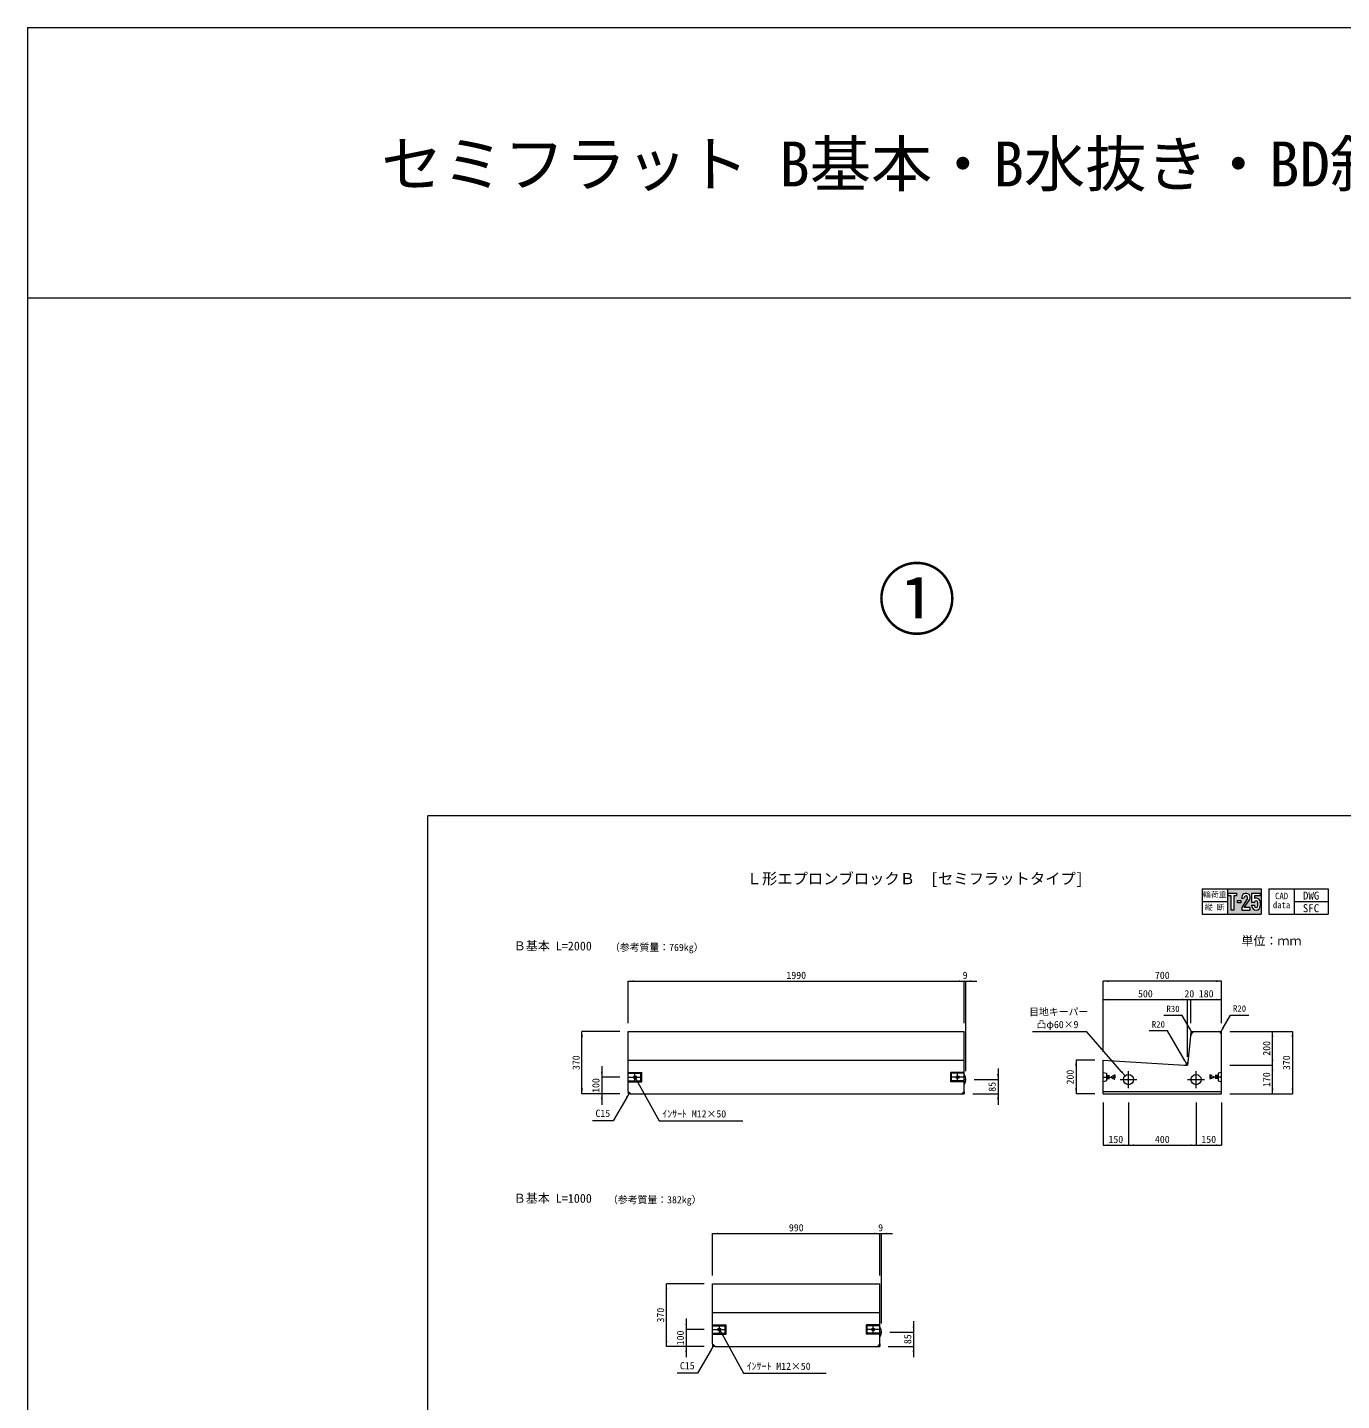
# Model space of a CAD drawing. Units: millimetres at full size, sheet at 1:30. Extents: x -4102 to 27491, y 36580 to 52719.
# Drawn here: x -4102 to 3678, y 44587 to 52719 of the extents above; entities that cross this region are included whole.
import ezdxf
from ezdxf.enums import TextEntityAlignment as Align

# ---------------------------------------------------------------- set-up
doc = ezdxf.new("R2010")
doc.units = ezdxf.units.MM
doc.header["$LTSCALE"] = 30
doc.linetypes.add('USER1', pattern=[17.145, 11.43, -1.905, 1.905, -1.905])
doc.linetypes.add('USER2', pattern=[1.2, 0.6, -0.6])
for name, color, linetype, lineweight in [('0_2', 7, 'Continuous', 20), ('_0-0_', 7, 'Continuous', 20), ('側溝', 2, 'Continuous', 9), ('寸法線', 7, 'Continuous', 9), ('枠', 5, 'Continuous', 5), ('補助線', 8, 'Continuous', 20), ('部品', 3, 'USER2', 5), ('ﾊｯﾁﾝｸﾞ', 7, 'Continuous', 5)]:
    doc.layers.add(name, color=color, linetype=linetype, lineweight=lineweight)
doc.layers.add('集水桝', color=7, linetype='Continuous')
doc.styles.add('ＭＳ ゴシック', font='')
doc.styles.get('ＭＳ ゴシック').set_extended_font_data('MS Gothic')

# ---------------------------------------------------------------- blocks, each defined once
blk = doc.blocks.new('filled_arrow')
at = {"color": 0, "linetype": 'Continuous', "lineweight": -2}
blk.add_solid([(7.5, 1.25), (0, 0), (7.5, -1.25)], dxfattribs=at)

msp = doc.modelspace()

# ---------------------------------------------------------------- hatches: boundary and pattern name
at = {"layer": 'ﾊｯﾁﾝｸﾞ'}
h = msp.add_hatch(color=256, dxfattribs=at)
h.paths.add_polyline_path([(3201.7, 47466.26), (3201.7, 47616.26), (3001.7, 47616.26), (3001.7, 47466.26)])
h.paths.add_polyline_path([(3039.2, 47491.26), (3024.2, 47491.26), (3024.2, 47576.26), (3006.7, 47576.26), (3006.7, 47591.26), (3056.7, 47591.26), (3056.7, 47576.26), (3039.2, 47576.26)], flags=16)
h.paths.add_polyline_path([(3086.7, 47506.26), (3120.04, 47560.75, 0.53298), (3113.22, 47575.61, 0.53298), (3102.04, 47563.67), (3087.55, 47559.79, -0.5398), (3115.62, 47590.41, -0.5398), (3132.55, 47552.47), (3101.99, 47506.26), (3136.7, 47506.26), (3136.7, 47491.26), (3086.7, 47491.26)], flags=16)
h.paths.add_polyline_path([(3061.7, 47533.76), (3061.7, 47548.76), (3081.7, 47548.76), (3081.7, 47533.76)], flags=16)
h.paths.add_polyline_path([(3146.7, 47516.26), (3146.7, 47521.26), (3161.7, 47521.26), (3161.7, 47516.26, 1), (3181.7, 47516.26), (3181.7, 47536.26, 0.41421), (3171.7, 47546.26, 0.41421), (3161.7, 47536.26), (3146.7, 47536.26), (3146.7, 47591.26), (3196.7, 47591.26), (3196.7, 47576.26), (3161.7, 47576.26), (3161.7, 47559.17, -0.54057), (3196.7, 47536.26), (3196.7, 47516.26, -0.41421), (3171.7, 47491.26, -0.41421)], flags=16)

# ---------------------------------------------------------------- linework, layer by layer
at = {"layer": '0_2', "color": 1}
for p, q in [((-4102.21, 52718.54), (-4102.21, 51118.18)), ((-4102.21, 52718.54), (16960.02, 52718.54)), ((-4102.21, 51118.18), (-4102.21, 36580.28)), ((-4102.21, 51118.18), (6428.91, 51118.18))]:
    msp.add_line(p, q, dxfattribs=at)
at = {"layer": '側溝', "lineweight": 20}
for p, q in [((-545.62, 46417.26), (-545.62, 46772.26)), ((-545.62, 46772.26), (1444.38, 46772.26)), ((1444.38, 46417.26), (1444.38, 46772.26)), ((2813.56, 46772.26), (2946.41, 46772.26)), ((2783.71, 46745.25), (2768.33, 46591.39)), ((2966.41, 46402.26), (2966.41, 46752.26)), ((-545.62, 46602.26), (1444.38, 46602.26)), ((2266.41, 46402.26), (2266.41, 46602.26)), ((2266.41, 46602.26), (2747.23, 46573.42)), ((-545.62, 46417.26), (-530.62, 46402.26)), ((-530.62, 46402.26), (1429.38, 46402.26)), ((1444.38, 46417.26), (1429.38, 46402.26)), ((2266.41, 46402.26), (2966.41, 46402.26)), ((-45.62, 45277.48), (944.38, 45277.48)), ((-45.62, 44922.48), (-45.62, 45277.48)), ((944.38, 44922.48), (944.38, 45277.48)), ((-45.62, 45107.48), (944.38, 45107.48)), ((-45.62, 44922.48), (-30.62, 44907.48)), ((-30.62, 44907.48), (929.38, 44907.48)), ((944.38, 44922.48), (929.38, 44907.48))]:
    msp.add_line(p, q, dxfattribs=at)
at = {"layer": '側溝'}
for p, q in [((-545.62, 46529.76), (-465.62, 46529.76)), ((-545.62, 46524.76), (-470.62, 46524.76)), ((-470.62, 46524.76), (-465.62, 46529.76)), ((-470.62, 46479.76), (-470.62, 46524.76)), ((-465.62, 46474.76), (-465.62, 46529.76)), ((1364.38, 46474.76), (1364.38, 46529.76)), ((1444.38, 46529.76), (1364.38, 46529.76)), ((1369.38, 46524.76), (1364.38, 46529.76)), ((1369.38, 46479.76), (1369.38, 46524.76)), ((1444.38, 46524.76), (1369.38, 46524.76)), ((2266.41, 46529.76), (2285.41, 46524.76)), ((2285.41, 46524.76), (2285.41, 46479.76)), ((2966.41, 46529.76), (2947.41, 46524.76)), ((2947.41, 46524.76), (2947.41, 46479.76)), ((-545.62, 46479.76), (-470.62, 46479.76)), ((-545.62, 46474.76), (-465.62, 46474.76)), ((-470.62, 46479.76), (-465.62, 46474.76)), ((1369.38, 46479.76), (1364.38, 46474.76)), ((1444.38, 46474.76), (1364.38, 46474.76)), ((1444.38, 46479.76), (1369.38, 46479.76)), ((2285.41, 46479.76), (2266.41, 46474.76)), ((2947.41, 46479.76), (2966.41, 46474.76)), ((2266.41, 46417.26), (2966.41, 46417.26)), ((-45.62, 45034.98), (34.38, 45034.98)), ((-45.62, 45029.98), (29.38, 45029.98)), ((-45.62, 44984.98), (29.38, 44984.98)), ((-45.62, 44979.98), (34.38, 44979.98)), ((29.38, 45029.98), (34.38, 45034.98)), ((29.38, 44984.98), (29.38, 45029.98)), ((29.38, 44984.98), (34.38, 44979.98)), ((34.38, 44979.98), (34.38, 45034.98)), ((864.38, 44979.98), (864.38, 45034.98)), ((944.38, 45034.98), (864.38, 45034.98)), ((869.38, 45029.98), (864.38, 45034.98)), ((869.38, 44984.98), (864.38, 44979.98)), ((944.38, 44979.98), (864.38, 44979.98)), ((869.38, 44984.98), (869.38, 45029.98)), ((944.38, 45029.98), (869.38, 45029.98)), ((944.38, 44984.98), (869.38, 44984.98))]:
    msp.add_line(p, q, dxfattribs=at)
for centre in [(2416.41, 46487.26), (2816.41, 46487.26)]:
    msp.add_circle(centre, 30, dxfattribs=at)
at = {"layer": '側溝', "lineweight": 20}
for centre, radius, start, end in [((2813.56, 46742.26), 30, 90, 174.28941), ((2946.41, 46752.26), 20, 0, 90), ((2748.42, 46593.38), 20, 266.56637, 354.28941)]:
    msp.add_arc(centre, radius, start, end, dxfattribs=at)
at = {"layer": '側溝'}
for centre in [(1398.88, 46487.26), (898.88, 44992.48)]:
    msp.add_arc(centre, 54.5, 326.60151, 33.39849, dxfattribs=at)
at = {"layer": '寸法線'}
for p, q in [((-545.62, 47070.08), (1444.38, 47070.08)), ((-545.62, 46822.26), (-545.62, 47070.08)), ((1379.38, 47070.08), (1518.38, 47070.08)), ((1444.38, 46822.26), (1444.38, 47070.08)), ((1444.38, 46822.26), (1444.38, 47070.08)), ((1453.38, 46537.26), (1453.38, 47070.08)), ((2966.41, 47070.08), (2266.41, 47070.08)), ((2266.41, 46652.26), (2266.41, 47070.08)), ((2966.41, 46822.26), (2966.41, 47070.08)), ((2266.41, 46960.97), (2766.41, 46960.97)), ((2266.41, 46652.26), (2266.41, 46960.97)), ((2701.41, 46960.97), (2851.41, 46960.97)), ((2766.41, 46622.26), (2766.41, 46960.97)), ((2766.41, 46622.26), (2766.41, 46960.97)), ((2786.41, 46822.26), (2786.41, 46960.97)), ((2786.41, 46960.97), (2966.41, 46960.97)), ((2786.41, 46822.26), (2786.41, 46960.97)), ((2966.41, 46822.26), (2966.41, 46960.97)), ((-819.15, 46402.26), (-819.15, 46772.26)), ((-595.62, 46772.26), (-819.15, 46772.26)), ((3016.41, 46772.26), (3268.91, 46772.26)), ((3016.41, 46772.26), (3386.91, 46772.26)), ((3268.91, 46572.26), (3268.91, 46772.26)), ((3386.91, 46772.26), (3386.91, 46402.26)), ((2105.85, 46602.26), (2105.85, 46402.26)), ((2216.41, 46602.26), (2105.85, 46602.26)), ((-702.09, 46567.26), (-702.09, 46337.26)), ((1643.85, 46552.26), (1643.85, 46337.26)), ((3016.41, 46572.26), (3268.91, 46572.26)), ((3016.41, 46572.26), (3268.91, 46572.26)), ((3268.91, 46402.26), (3268.91, 46572.26)), ((-595.62, 46502.26), (-702.09, 46502.26)), ((1503.38, 46487.26), (1643.85, 46487.26)), ((-595.62, 46402.26), (-819.15, 46402.26)), ((-595.62, 46402.26), (-702.09, 46402.26)), ((1494.38, 46402.26), (1643.85, 46402.26)), ((2216.41, 46402.26), (2105.85, 46402.26)), ((2266.41, 46352.26), (2266.41, 46098.47)), ((2416.41, 46352.26), (2416.41, 46098.47)), ((2416.41, 46352.26), (2416.41, 46098.47)), ((2816.41, 46352.26), (2816.41, 46098.47)), ((2816.41, 46352.26), (2816.41, 46098.47)), ((2966.41, 46352.26), (2966.41, 46098.47)), ((3016.41, 46402.26), (3268.91, 46402.26)), ((3016.41, 46402.26), (3386.91, 46402.26)), ((2266.41, 46098.47), (2416.41, 46098.47)), ((2416.41, 46098.47), (2816.41, 46098.47)), ((2816.41, 46098.47), (2966.41, 46098.47)), ((-45.62, 45575.29), (944.38, 45575.29)), ((-45.62, 45327.48), (-45.62, 45575.29)), ((879.38, 45575.29), (1018.38, 45575.29)), ((944.38, 45327.48), (944.38, 45575.29)), ((944.38, 45327.48), (944.38, 45575.29)), ((953.38, 45042.48), (953.38, 45575.29)), ((-319.15, 44907.48), (-319.15, 45277.48)), ((-95.62, 45277.48), (-319.15, 45277.48)), ((-202.09, 45072.48), (-202.09, 44842.48)), ((1143.85, 45057.48), (1143.85, 44842.48)), ((-95.62, 45007.48), (-202.09, 45007.48)), ((1003.38, 44992.48), (1143.85, 44992.48)), ((-95.62, 44907.48), (-319.15, 44907.48)), ((-95.62, 44907.48), (-202.09, 44907.48)), ((994.38, 44907.48), (1143.85, 44907.48))]:
    msp.add_line(p, q, dxfattribs=at)
for points in [[(2793.43, 46764.51), (2777.18, 46792.65), (2734.3, 46866.93), (2625.74, 46866.93)], [(2960.56, 46766.41), (2976.81, 46794.55), (3019.69, 46868.83), (3128.25, 46868.83)], [(2396.65, 46509.84), (2375.24, 46534.29), (2169.46, 46769.35), (1847.66, 46769.35)], [(2761.39, 46578.16), (2745.14, 46606.3), (2647.63, 46775.2), (2539.07, 46775.2)], [(-505.62, 46502.26), (-489.98, 46473.78), (-363.13, 46242.74), (133.38, 46242.74)], [(-538.12, 46409.76), (-554.37, 46381.62), (-634.55, 46242.74), (-756.21, 46242.74)], [(-5.62, 45007.48), (10.02, 44978.99), (136.87, 44747.95), (626.23, 44747.95)], [(-38.12, 44914.98), (-54.37, 44886.83), (-134.55, 44747.95), (-256.21, 44747.95)]]:
    msp.add_lwpolyline(points, dxfattribs=at)
at = {"layer": '枠', "lineweight": 20}
for p in [(4058.35, 48049.23), (-1731.65, 39649.23)]:
    msp.add_line(p, (-1731.65, 48049.23), dxfattribs=at)
at = {"layer": '補助線'}
for p, q in [((2786.41, 46772.26), (2783.71, 46745.25)), ((2786.41, 46772.26), (2813.56, 46772.26)), ((2946.41, 46772.26), (2966.41, 46772.26)), ((2966.41, 46752.26), (2966.41, 46772.26)), ((-505.62, 46474.76), (-505.62, 46529.76)), ((1404.38, 46474.76), (1404.38, 46529.76)), ((2747.23, 46573.42), (2766.41, 46572.26)), ((2768.33, 46591.39), (2766.41, 46572.26)), ((-545.62, 46502.26), (-465.62, 46502.26)), ((1444.38, 46502.26), (1364.38, 46502.26)), ((1444.38, 46487.26), (1453.38, 46487.26)), ((2266.41, 46502.26), (2335.41, 46502.26)), ((2966.41, 46502.26), (2897.41, 46502.26)), ((-545.62, 46417.26), (-545.62, 46402.26)), ((-530.62, 46402.26), (-545.62, 46402.26)), ((1429.38, 46402.26), (1444.38, 46402.26)), ((1444.38, 46417.26), (1444.38, 46402.26)), ((-45.62, 45007.48), (34.38, 45007.48)), ((-5.62, 44979.98), (-5.62, 45034.98)), ((944.38, 45007.48), (864.38, 45007.48)), ((904.38, 44979.98), (904.38, 45034.98)), ((944.38, 44992.48), (953.38, 44992.48)), ((-45.62, 44922.48), (-45.62, 44907.48)), ((-30.62, 44907.48), (-45.62, 44907.48)), ((929.38, 44907.48), (944.38, 44907.48)), ((944.38, 44922.48), (944.38, 44907.48))]:
    msp.add_line(p, q, dxfattribs=at)
at = {"layer": '補助線', "linetype": 'USER1', "lineweight": 5}
for p, q in [((2416.41, 46437.26), (2416.41, 46537.26)), ((2816.41, 46437.26), (2816.41, 46537.26)), ((2366.41, 46487.26), (2466.41, 46487.26)), ((2766.41, 46487.26), (2866.41, 46487.26))]:
    msp.add_line(p, q, dxfattribs=at)
at = {"layer": '部品'}
for p, q in [((2285.41, 46510.76), (2332.41, 46510.76)), ((2285.41, 46508.26), (2315.41, 46508.26)), ((2285.41, 46496.26), (2315.41, 46496.26)), ((2285.41, 46493.76), (2332.41, 46493.76)), ((2315.41, 46508.26), (2315.41, 46496.26)), ((2332.41, 46514.76), (2332.41, 46489.76)), ((2332.41, 46514.76), (2335.41, 46514.76)), ((2332.41, 46489.76), (2335.41, 46489.76)), ((2335.41, 46514.76), (2335.41, 46489.76)), ((2897.41, 46514.76), (2897.41, 46489.76)), ((2900.41, 46514.76), (2897.41, 46514.76)), ((2900.41, 46489.76), (2897.41, 46489.76)), ((2900.41, 46514.76), (2900.41, 46489.76)), ((2947.41, 46510.76), (2900.41, 46510.76)), ((2947.41, 46493.76), (2900.41, 46493.76)), ((2917.41, 46508.26), (2917.41, 46496.26)), ((2947.41, 46508.26), (2917.41, 46508.26)), ((2947.41, 46496.26), (2917.41, 46496.26))]:
    msp.add_line(p, q, dxfattribs=at)
at = {"layer": '部品', "linetype": 'Continuous'}
for centre in [(-505.62, 46502.26), (1404.38, 46502.26), (-5.62, 45007.48), (904.38, 45007.48)]:
    msp.add_circle(centre, 8.5, dxfattribs=at)
at = {"layer": 'ﾊｯﾁﾝｸﾞ', "lineweight": 13}
for p, q in [((2851.7, 47616.26), (2851.7, 47466.26)), ((2851.7, 47616.26), (3201.7, 47616.26)), ((3001.7, 47616.26), (3001.7, 47466.26)), ((3201.7, 47616.26), (3201.7, 47466.26)), ((3247.92, 47616.26), (3247.92, 47466.26)), ((3247.92, 47616.26), (3597.92, 47616.26)), ((3397.92, 47616.26), (3397.92, 47466.26)), ((3597.92, 47616.26), (3597.92, 47466.26)), ((2851.7, 47541.26), (3001.7, 47541.26)), ((3397.92, 47541.26), (3597.92, 47541.26)), ((2851.7, 47466.26), (3201.7, 47466.26)), ((3247.92, 47466.26), (3597.92, 47466.26))]:
    msp.add_line(p, q, dxfattribs=at)
at = {"layer": 'ﾊｯﾁﾝｸﾞ'}
for p, q in [((3087.55, 47559.79), (3102.04, 47563.67)), ((3161.7, 47521.26), (3161.7, 47516.26)), ((3181.7, 47516.26), (3181.7, 47536.26)), ((3196.7, 47536.26), (3196.7, 47516.26))]:
    msp.add_line(p, q, dxfattribs=at)
for points in [[(3024.2, 47491.26), (3024.2, 47576.26), (3006.7, 47576.26), (3006.7, 47591.26), (3056.7, 47591.26), (3056.7, 47576.26), (3039.2, 47576.26), (3039.2, 47491.26)], [(3061.7, 47548.76), (3081.7, 47548.76), (3081.7, 47533.76), (3061.7, 47533.76)]]:
    msp.add_lwpolyline(points, close=True, dxfattribs=at)
for points in [[(3161.7, 47536.26), (3146.7, 47536.26), (3146.7, 47591.26), (3196.7, 47591.26), (3196.7, 47576.26), (3161.7, 47576.26), (3161.7, 47559.17)], [(3120.04, 47560.75), (3086.7, 47506.26), (3086.7, 47491.26), (3136.7, 47491.26), (3136.7, 47506.26), (3101.99, 47506.26), (3132.55, 47552.47)], [(3146.7, 47516.26), (3146.7, 47521.26), (3161.7, 47521.26)]]:
    msp.add_lwpolyline(points, dxfattribs=at)
for centre, radius, start, end in [((3111.64, 47565.89), 24.85, 327.32155, 194.20268), ((3111.64, 47565.89), 9.85, 328.53575, 192.98848), ((3171.7, 47516.26), 25, 180, 0), ((3171.7, 47536.26), 25, 0, 113.57818), ((3171.7, 47536.26), 10, 0, 180), ((3171.7, 47516.26), 10, 180, 0)]:
    msp.add_arc(centre, radius, start, end, dxfattribs=at)

# ---------------------------------------------------------------- block references
at = {"layer": '寸法線', "xscale": 4.33, "yscale": 4.33}
for p in [(-545.62, 47070.08), (1453.38, 47070.08), (2266.41, 47070.08), (2266.41, 46960.97), (2786.41, 46960.97), (2786.41, 46960.97), (2266.41, 46098.47), (2416.41, 46098.47), (2816.41, 46098.47), (-45.62, 45575.29), (953.38, 45575.29)]:
    msp.add_blockref('filled_arrow', p, dxfattribs=at)
for p, rotation in [((1444.38, 47070.08), 180), ((1444.38, 47070.08), 180), ((2966.41, 47070.08), 180), ((2766.41, 46960.97), 180), ((2766.41, 46960.97), 180), ((2966.41, 46960.97), 180), ((-819.15, 46772.26), 270), ((2793.43, 46764.51), 120), ((2960.56, 46766.41), 60), ((3268.91, 46772.26), 270), ((3386.91, 46772.26), 270), ((2105.85, 46602.26), 270), ((2761.39, 46578.16), 120), ((3268.91, 46572.26), 90), ((-702.09, 46502.26), 90), ((1643.85, 46487.26), 90), ((2396.65, 46509.84), 131.2), ((3268.91, 46572.26), 270), ((-819.15, 46402.26), 90), ((-505.62, 46502.26), 298.8), ((2105.85, 46402.26), 90), ((3268.91, 46402.26), 90), ((3386.91, 46402.26), 90), ((-702.09, 46402.26), 270), ((-538.12, 46409.76), 240), ((1643.85, 46402.26), 270), ((2416.41, 46098.47), 180), ((2816.41, 46098.47), 180), ((2966.41, 46098.47), 180), ((944.38, 45575.29), 180), ((944.38, 45575.29), 180), ((-319.15, 45277.48), 270), ((-202.09, 45007.48), 90), ((-5.62, 45007.48), 298.8), ((1143.85, 44992.48), 90), ((-319.15, 44907.48), 90), ((-202.09, 44907.48), 270), ((-38.12, 44914.98), 240), ((1143.85, 44907.48), 270)]:
    msp.add_blockref('filled_arrow', p, dxfattribs=dict(at, rotation=rotation))

# ---------------------------------------------------------------- texts
at = {"layer": '0_2', "style": 'ＭＳ ゴシック'}
msp.add_text('セミフラット B基本・B水抜き・BD斜左', height=265.8, dxfattribs=at).set_placement((1163.35, 51697.29), align=Align.BOTTOM_CENTER)
at = {"layer": '0_2', "color": 1, "style": 'ＭＳ ゴシック'}
msp.add_text('①', height=341.8, dxfattribs=at).set_placement((1163.35, 49057.83), align=Align.BOTTOM_CENTER)
at = {"layer": '0_2', "style": 'ＭＳ ゴシック'}
msp.add_text('\u3000Ｌ形エプロンブロックＢ\u3000[セミフラットタイプ]\u3000', height=66.46, dxfattribs=at).set_placement((1152.65, 47677.29), align=Align.MIDDLE_CENTER)
for s, height, p in [('Ｂ基本 L=2000', 52.22, (-1223.3, 47304.83)), ('（参考質量：769kg）', 42.72, (-653.07, 47291.88)), ('Ｂ基本 L=1000', 52.22, (-1223.3, 45810.05)), ('（参考質量：382kg）', 42.72, (-664.9, 45797.1))]:
    msp.add_text(s, height=height, dxfattribs=at).set_placement(p, align=Align.TOP_LEFT)
at = {"layer": '_0-0_', "style": 'ＭＳ ゴシック'}
msp.add_text('単位：ｍｍ', height=52.22, dxfattribs=at).set_placement((3084.6, 47267.1), align=Align.BOTTOM_LEFT)
at = {"layer": '寸法線', "style": 'ＭＳ ゴシック'}
for s, p in [('1990', (449.38, 47105.08)), ('9', (1448.88, 47105.08)), ('700', (2616.41, 47105.08)), ('500', (2516.41, 46995.97)), ('20', (2776.41, 46995.97)), ('180', (2876.41, 46995.97)), ('150', (2341.41, 46133.47)), ('400', (2616.41, 46133.47)), ('150', (2891.41, 46133.47)), ('990', (449.38, 45610.29)), ('9', (948.88, 45610.29))]:
    msp.add_text(s, height=42.72, dxfattribs=at).set_placement(p, align=Align.MIDDLE_CENTER)
for s, height, p in [('R30', 37.98, (2680.14, 46925.2)), ('R20', 37.98, (3074.09, 46927.09)), ('R20', 37.98, (2593.47, 46833.47)), ('C15', 42.72, (-695.81, 46309.07)), ('C15', 42.72, (-195.81, 44814.28))]:
    msp.add_text(s, height=height, dxfattribs=at).set_placement(p, align=Align.TOP_CENTER)
for s, p in [('目地キーパー', (1828.6, 46909.87)), ('凸φ60×9', (1872.31, 46834.87)), ('ｲﾝｻｰﾄ M12×50', (-343.75, 46305.83)), ('ｲﾝｻｰﾄ M12×50', (156.25, 44811.04))]:
    msp.add_text(s, height=42.72, dxfattribs=at).set_placement(p, align=Align.TOP_LEFT)
for s, p in [('200', (3233.91, 46672.26)), ('370', (-854.15, 46587.26)), ('370', (3351.91, 46587.26)), ('200', (2070.85, 46502.26)), ('170', (3233.91, 46487.26)), ('100', (-737.09, 46452.26)), ('85', (1608.85, 46444.76)), ('370', (-354.15, 45092.48)), ('100', (-237.09, 44957.48)), ('85', (1108.85, 44949.98))]:
    msp.add_text(s, height=42.72, rotation=90, dxfattribs=at).set_placement(p, align=Align.MIDDLE_CENTER)
at = {"layer": '集水桝', "style": 'ＭＳ ゴシック'}
for s, p in [('DWG', (3449.2, 47539.11)), ('SFC', (3448.34, 47464.4))]:
    msp.add_text(s, height=47.47, dxfattribs=at).set_placement(p, align=Align.BOTTOM_LEFT)
at = {"layer": 'ﾊｯﾁﾝｸﾞ', "style": 'ＭＳ ゴシック'}
for s, p in [('輪荷重', (2926.7, 47582.47)), ('縦 断', (2926.7, 47507.47))]:
    msp.add_text(s, height=33.23, dxfattribs=at).set_placement(p, align=Align.MIDDLE_CENTER)
for s, p in [('CAD', (3284.07, 47593.83)), ('data', (3271.12, 47540.5))]:
    msp.add_text(s, height=37.98, dxfattribs=at).set_placement(p, align=Align.TOP_LEFT)

doc.saveas('drawing.dxf')
